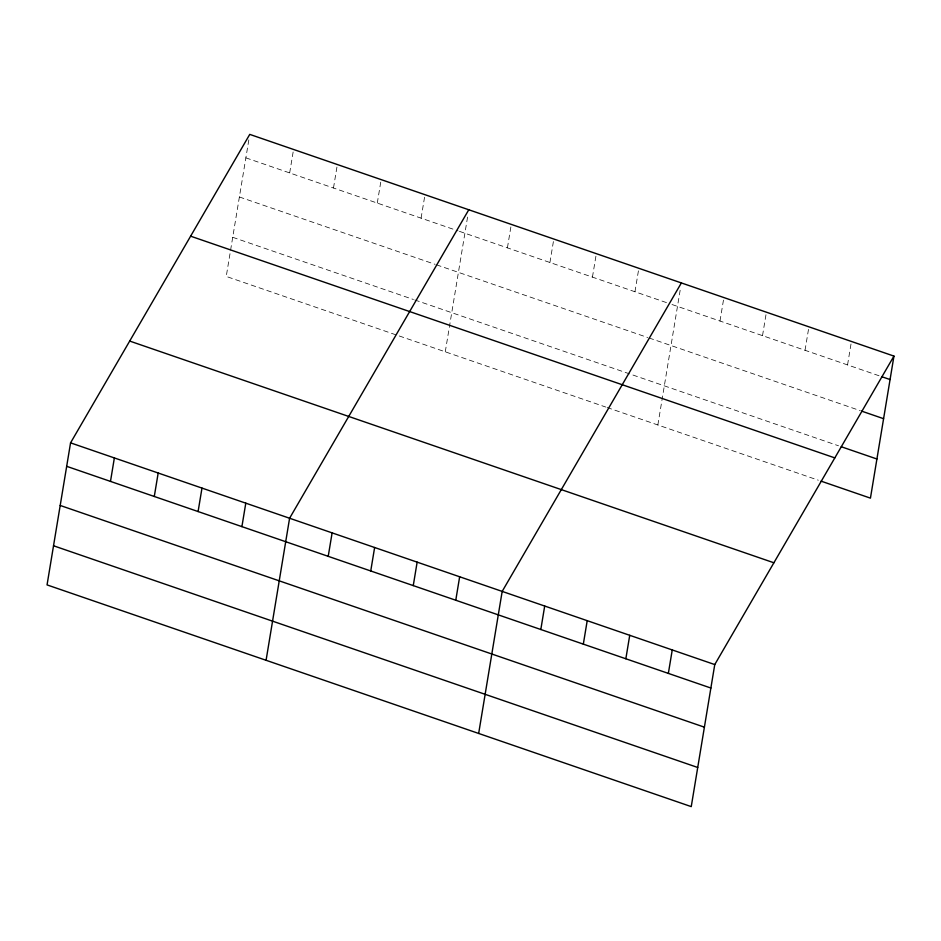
<?xml version="1.0" encoding="UTF-8"?>
<svg xmlns="http://www.w3.org/2000/svg" width="941" height="941" viewBox="0 0 941 941"><rect width="100%" height="100%" fill="white"/><g stroke="black" fill="none" stroke-linecap="round" stroke-linejoin="round"><path stroke-width="0.71" stroke-dasharray="4.71 3.53" d="M248.836 139.903L226.24 276.431L605.733 407.041M289.675 172.921L293.557 149.466M333.479 188L337.36 164.534M377.282 203.08L381.164 179.613M421.086 218.147L424.979 194.693M445.269 351.816L467.865 215.289M507.411 247.859L511.292 224.393M549.932 262.492L553.814 239.026M592.442 277.125L596.335 253.67M634.963 291.757L638.845 268.303M657.853 424.979L680.225 289.828M719.994 321.022L723.888 297.568M762.516 335.655L766.397 312.2M805.037 350.287L808.919 326.833M847.547 364.92L851.429 341.465M245.872 157.853L458.055 230.874M459.42 231.345L666.51 302.614M671.992 304.508L880.47 376.247M239.39 196.975L435.142 264.35M436.518 264.821L647.69 337.501M649.055 337.972L860.274 410.664M232.721 237.297L413.417 299.485M414.781 299.956L838.513 445.787M607.098 407.512L818.317 480.204"/><path stroke-width="1.41" d="M70.563 442.858L47.05 584.902L691.247 806.613L714.76 664.569L893.95 356.098L249.753 134.387L70.563 442.858L714.76 664.569M110.485 481.404L114.367 457.938M154.289 496.472L158.182 473.017M198.092 511.551L201.986 488.085M241.908 526.631L245.789 503.164M266.08 660.288L289.593 518.244L468.783 209.761M328.221 556.331L332.114 532.877M370.742 570.964L374.624 547.509M413.264 585.596L417.145 562.142M455.773 600.24L459.655 576.774M478.663 733.451L502.176 591.407L681.366 282.935M540.816 629.505L544.698 606.039M583.326 644.138L587.208 620.672M625.847 658.771L629.729 635.304M668.357 673.403L672.25 649.937M893.95 356.098L870.437 498.142L821.058 481.145M881.835 376.729L890.068 379.552M861.638 411.135L883.587 418.686M841.254 446.74L876.918 459.008M190.623 236.179L834.82 457.891M129.693 341.065L773.89 562.777M66.682 466.324L710.878 688.036M60.2 505.458L704.397 727.17M53.531 545.768L697.728 767.48"/></g></svg>
